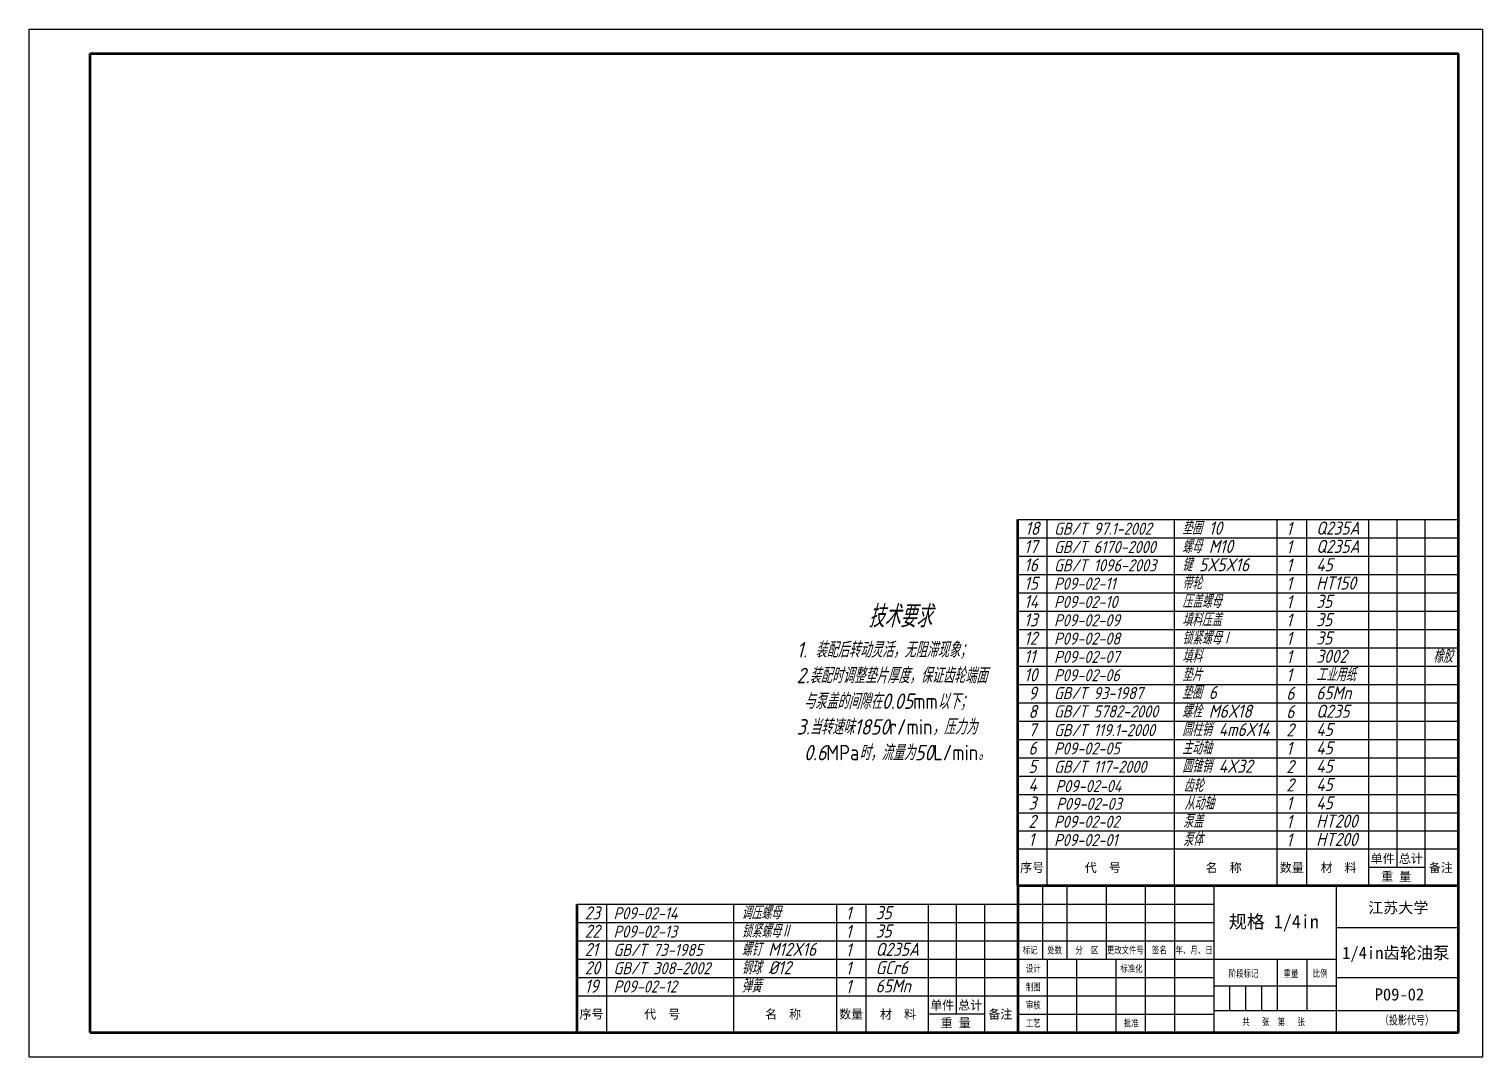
# Model space of a CAD drawing. Header units: millimetres. Extents: x -201 to 1014, y 169 to 592.
# Drawn here: x 420 to 1014, y 172 to 592 of the extents above; entities that cross this region are included whole.
import ezdxf

# ---------------------------------------------------------------- set-up
doc = ezdxf.new("R2010")
doc.units = ezdxf.units.MM
doc.header["$LTSCALE"] = 0.3
doc.layers.add('技术要求', color=7, linetype='Continuous')
doc.layers.add('细实线', color=7, linetype='Continuous')
doc.layers.add('粗实线', color=7, linetype='Continuous', lineweight=50)
doc.styles.get("Standard").update_dxf_attribs({"font": 'gbeitc.shx', "height": 4, "bigfont": 'gbcbig.shx'})
doc.styles.add('宋体', font='', dxfattribs={"height": 3})
doc.styles.get('宋体').set_extended_font_data('SimSun')

msp = doc.modelspace()

# ---------------------------------------------------------------- linework, layer by layer
for p, q in [((419.864, 592.098), (1013.864, 592.098)), ((419.864, 172.098), (419.864, 592.098)), ((1013.864, 172.098), (1013.864, 592.098)), ((1003.864, 256.933), (823.864, 256.933)), ((990.31, 249.45), (967.283, 249.45)), ((833.864, 241.966), (833.864, 212.032)), ((843.864, 241.966), (843.864, 212.032)), ((859.864, 241.966), (859.864, 212.032)), ((875.864, 241.966), (875.864, 182.098)), ((887.864, 241.966), (887.864, 182.098)), ((903.864, 241.966), (903.864, 182.098)), ((953.864, 241.966), (953.864, 182.098)), ((823.864, 234.483), (903.864, 234.483)), ((823.864, 226.999), (903.864, 226.999)), ((953.864, 224.966), (1003.864, 224.966)), ((823.864, 219.515), (903.864, 219.515)), ((823.864, 212.032), (953.864, 212.032)), ((835.864, 212.032), (835.864, 182.098)), ((847.864, 212.032), (847.864, 182.098)), ((863.864, 212.032), (863.864, 182.098)), ((929.864, 212.032), (929.864, 191.098)), ((941.864, 212.032), (941.864, 191.098)), ((823.864, 204.548), (903.864, 204.548)), ((953.864, 204.548), (1003.864, 204.548)), ((823.864, 197.065), (903.864, 197.065)), ((903.864, 201.096), (953.864, 201.096)), ((910.364, 201.096), (910.364, 191.098)), ((916.864, 201.096), (916.864, 191.098)), ((923.364, 201.096), (923.364, 191.098)), ((903.864, 191.098), (1003.864, 191.098)), ((953.864, 191.098), (964.616, 191.098)), ((953.864, 191.098), (964.616, 191.098)), ((810.31, 189.581), (787.283, 189.581)), ((823.864, 189.581), (903.864, 189.581)), ((419.864, 172.098), (1013.864, 172.098))]:
    msp.add_line(p, q)
at = {"lineweight": 50}
for p, q in [((444.864, 582.098), (1003.864, 582.098)), ((444.864, 182.098), (444.864, 582.098)), ((1003.864, 182.098), (1003.864, 582.098)), ((1003.864, 241.966), (823.864, 241.966)), ((823.864, 241.966), (823.864, 182.098)), ((444.864, 182.098), (1003.864, 182.098))]:
    msp.add_line(p, q, dxfattribs=at)
at = {"layer": '技术要求'}
for p, q in [((823.864, 391.637), (1003.864, 391.637)), ((823.864, 384.154), (1003.864, 384.154)), ((823.864, 376.67), (1003.864, 376.67)), ((823.864, 369.187), (1003.864, 369.187)), ((823.864, 361.703), (1003.864, 361.703)), ((823.864, 354.219), (1003.864, 354.219)), ((823.864, 346.736), (1003.864, 346.736)), ((823.864, 339.252), (1003.864, 339.252)), ((823.864, 331.769), (1003.864, 331.769)), ((823.864, 324.285), (1003.864, 324.285)), ((823.864, 316.802), (1003.864, 316.802)), ((823.864, 309.318), (1003.864, 309.318)), ((823.864, 301.835), (1003.864, 301.835)), ((823.864, 294.351), (1003.864, 294.351)), ((823.864, 286.867), (1003.864, 286.867)), ((823.864, 279.384), (1003.864, 279.384)), ((823.864, 271.9), (1003.864, 271.9)), ((823.864, 264.417), (1003.864, 264.417)), ((643.864, 234.483), (823.864, 234.483)), ((643.864, 226.999), (823.864, 226.999)), ((643.864, 219.515), (823.864, 219.515)), ((643.864, 212.032), (823.864, 212.032)), ((643.864, 204.548), (823.864, 204.548)), ((643.864, 197.065), (823.864, 197.065))]:
    msp.add_line(p, q, dxfattribs=at)
at = {"layer": '粗实线'}
for p, q in [((823.864, 241.966), (823.864, 391.637)), ((643.864, 182.098), (643.864, 234.483))]:
    msp.add_line(p, q, dxfattribs=at)
at = {"layer": '细实线'}
for p, q in [((835.864, 241.966), (835.864, 391.637)), ((887.864, 241.966), (887.864, 391.637)), ((929.864, 241.966), (929.864, 391.637)), ((941.864, 241.966), (941.864, 391.637)), ((967.283, 241.966), (967.283, 391.637)), ((978.796, 249.45), (978.796, 391.637)), ((990.31, 241.966), (990.31, 391.637)), ((655.864, 182.098), (655.864, 234.483)), ((707.864, 182.098), (707.864, 234.483)), ((749.864, 182.098), (749.864, 234.483)), ((761.864, 182.098), (761.864, 234.483)), ((787.283, 182.098), (787.283, 234.483)), ((798.796, 189.581), (798.796, 234.483)), ((810.31, 182.098), (810.31, 234.483))]:
    msp.add_line(p, q, dxfattribs=at)

# ---------------------------------------------------------------- texts
at = {"style": '宋体'}
for s, height, p in [('总计', 3.6, (979.503, 251.304)), ('序号', 3.6, (824.765, 247.65)), ('代  号', 3.6, (851.181, 247.592)), ('名  称', 3.6, (900.568, 247.592)), ('数量', 3.6, (930.851, 247.65)), ('材  料', 3.6, (947.525, 247.592)), ('单件', 3.6, (968.018, 251.304)), ('备注', 3.6, (991.767, 247.592)), ('重 量', 3.6, (972.318, 244.034)), ('江苏大学', 4.5, (967.01, 230.842)), ('规格 1/4in', 5.4, (910.044, 224.678)), ('1/4in齿轮油泵', 4.95, (956.37, 212.143)), ('P09-02', 4.95, (969.645, 195.167)), ('序号', 3.6, (644.765, 187.782)), ('代  号', 3.6, (671.181, 187.723)), ('名  称', 3.6, (720.568, 187.723)), ('数量', 3.6, (750.851, 187.782)), ('材  料', 3.6, (767.525, 187.723)), ('单件', 3.6, (788.018, 191.435)), ('总计', 3.6, (799.503, 191.435)), ('备注', 3.6, (811.767, 187.723)), ('重 量', 3.6, (792.318, 184.165))]:
    msp.add_text(s, height=height, dxfattribs=at).set_placement(p)
at = {"style": '宋体', "width": 0.75}
for s, height, p in [('标记', 2.88, (825.858, 214.321)), ('处数', 2.88, (835.858, 214.321)), ('分  区', 2.88, (847.343, 214.321)), ('更改文件号', 2.88, (860.202, 214.321)), ('签名', 2.88, (878.606, 214.321)), ('年、月、日', 2.88, (888.308, 214.321)), ('设计', 2.88, (827.113, 206.772)), ('标准化', 2.88, (865.754, 206.772)), ('阶段标记', 2.88, (910.031, 204.772)), ('重量', 2.88, (932.375, 204.772)), ('比例', 2.88, (944.375, 204.772)), ('制图', 2.88, (827.113, 199.223)), ('审核', 2.88, (827.113, 191.893)), ('工艺', 2.88, (827.113, 184.454)), ('批准', 2.88, (867.113, 184.454)), ('共   张  第   张', 2.88, (915.512, 185.014)), ('（投影代号）', 3.5, (971.787, 185.377))]:
    msp.add_text(s, height=height, dxfattribs=at).set_placement(p)
at = {"layer": '技术要求'}
for s, height, p in [('18', 5.3454, (826.853, 385.426)), ('GB/T 97.1-2002', 4.93421, (838.653, 385.482)), ('垫圈 10', 5.3454, (890.98, 385.514)), ('1', 5.345, (933.531, 385.35)), ('Q235A', 5.3454, (945.743, 385.514)), ('17', 5.3454, (826.421, 377.942)), ('GB/T 6170-2000', 4.93421, (838.653, 377.998)), ('螺母 M10', 5.3454, (890.98, 378.03)), ('1', 5.345, (933.531, 377.867)), ('Q235A', 5.3454, (945.743, 378.03)), ('16', 5.3454, (826.421, 370.458)), ('GB/T 1096-2003', 4.93421, (838.653, 370.515)), ('键 5X5X16', 5.3454, (890.98, 370.547)), ('1', 5.345, (933.531, 370.383)), ('45', 5.3454, (945.743, 370.547)), ('15', 5.3454, (826.421, 362.975)), ('带轮', 5.3454, (890.98, 363.063)), ('HT150', 5.3454, (945.743, 363.063)), ('P09-02-11', 4.9342, (838.653, 363.031)), ('1', 5.345, (933.531, 362.9)), ('14', 5.3454, (826.421, 355.491)), ('P09-02-10', 4.9342, (838.653, 355.548)), ('压盖螺母', 5.3454, (890.98, 355.58)), ('1', 5.345, (933.531, 355.416)), ('35', 5.3454, (945.743, 355.58)), ('13', 5.3454, (826.421, 348.008)), ('P09-02-09', 4.9342, (838.653, 348.064)), ('填料压盖', 5.3454, (890.98, 348.096)), ('1', 5.345, (933.531, 347.933)), ('35', 5.3454, (945.743, 348.096)), ('12', 5.3454, (826.421, 340.524)), ('P09-02-08', 4.9342, (838.653, 340.581)), ('锁紧螺母Ⅰ', 5.3454, (890.98, 340.612)), ('1', 5.345, (933.531, 340.449)), ('35', 5.3454, (945.743, 340.612)), ('填料', 5.3454, (890.98, 333.129)), ('橡胶', 5.3454, (993.525, 333.129)), ('11', 5.3454, (826.421, 333.041)), ('P09-02-07', 4.9342, (838.653, 333.097)), ('1', 5.345, (933.531, 332.965)), ('3002', 5.3454, (945.743, 333.129)), ('10', 5.3454, (826.421, 325.557)), ('P09-02-06', 4.9342, (838.653, 325.614)), ('垫片', 5.3454, (890.98, 325.645)), ('1', 5.345, (933.531, 325.482)), ('工业用纸', 5.3454, (945.743, 325.645)), ('9', 5.345, (828.187, 318.074)), ('GB/T 93-1987', 4.93421, (838.591, 318.296)), ('垫圈 6', 5.3454, (890.919, 318.328)), ('6', 5.345, (933.531, 317.998)), ('65Mn', 5.3454, (945.743, 318.162)), ('8', 5.345, (828.187, 310.59)), ('GB/T 5782-2000', 4.93421, (838.591, 310.813)), ('螺栓 M6X18', 5.3454, (890.919, 310.714)), ('6', 5.345, (933.531, 310.515)), ('Q235', 5.3454, (945.743, 310.678)), ('圆柱销 4m6X14', 5.3454, (890.98, 303.195)), ('7', 5.345, (828.187, 303.107)), ('GB/T 119.1-2000', 4.93421, (838.653, 303.163)), ('2', 5.345, (933.531, 303.031)), ('45', 5.3454, (945.743, 303.195)), ('6', 5.345, (828.187, 295.623)), ('P09-02-05', 4.9342, (838.653, 295.679)), ('主动轴', 5.3454, (890.98, 295.711)), ('1', 5.345, (933.531, 295.548)), ('45', 5.3454, (945.743, 295.711)), ('5', 5.345, (828.187, 288.139)), ('GB/T 117-2000', 4.93421, (838.653, 288.196)), ('圆锥销 4X32', 5.3454, (890.98, 288.228)), ('2', 5.345, (933.531, 288.064)), ('45', 5.3454, (945.743, 288.228)), ('4', 5.345, (828.187, 280.656)), ('P09-02-04', 4.9342, (839.22, 280.296)), ('齿轮', 5.3454, (891.548, 280.328)), ('2', 5.345, (933.531, 280.581)), ('45', 5.3454, (945.743, 280.744)), ('3', 5.345, (828.187, 273.172)), ('P09-02-03', 4.9342, (839.536, 273.055)), ('从动轴', 5.3454, (891.864, 273.087)), ('1', 5.345, (933.531, 273.097)), ('45', 5.3454, (945.743, 273.26)), ('2', 5.345, (828.187, 265.689)), ('P09-02-02', 4.9342, (838.653, 265.745)), ('泵盖', 5.3454, (891.359, 265.777)), ('1', 5.345, (933.531, 265.613)), ('HT200', 5.3454, (945.743, 265.777)), ('1', 5.345, (828.187, 258.205)), ('P09-02-01', 4.9342, (838.653, 258.262)), ('泵体', 5.3454, (891.359, 258.293)), ('1', 5.345, (933.531, 258.13)), ('HT200', 5.3454, (945.743, 258.293)), ('23', 5.3454, (646.853, 228.271)), ('P09-02-14', 4.9342, (658.653, 228.327)), ('调压螺母', 5.3454, (710.98, 228.359)), ('1', 5.345, (753.531, 228.196)), ('35', 5.3454, (765.743, 228.359)), ('22', 5.3454, (646.853, 220.787)), ('P09-02-13', 4.9342, (658.653, 220.844)), ('锁紧螺母Ⅱ', 5.3454, (710.98, 220.876)), ('1', 5.345, (753.531, 220.712)), ('35', 5.3454, (765.743, 220.876)), ('21', 5.3454, (646.853, 213.304)), ('GB/T 73-1985', 4.93421, (658.653, 213.36)), ('螺钉 M12X16', 5.3454, (710.98, 213.392)), ('1', 5.345, (753.531, 213.229)), ('Q235A', 5.3454, (765.743, 213.392)), ('20', 5.3454, (646.853, 205.82)), ('GB/T 308-2002', 4.93421, (658.653, 205.877)), ('钢球 %%C12', 5.3454, (710.98, 205.909)), ('1', 5.345, (753.531, 205.745)), ('GCr6', 5.3454, (765.743, 205.909)), ('19', 5.3454, (646.853, 198.337)), ('P09-02-12', 4.9342, (658.653, 198.393)), ('弹簧', 5.3454, (710.98, 198.425)), ('1', 5.345, (753.531, 198.261)), ('65Mn', 5.3454, (765.743, 198.425))]:
    msp.add_text(s, height=height, dxfattribs=at).set_placement(p)
at = {"layer": '技术要求', "insert": (733.452, 356.612), "char_height": 5.4, "width": 78.98009, "attachment_point": 1}
msp.add_mtext('{\\H1.6667x;      技术要求}\\P\\pi-3,l3;{\\H1.1667x;1. 装配后转动灵活，无阻滞现象；\\P2.装配时调整垫片厚度，保证齿轮端面与泵盖的间隙在0.05\\Fgbenor|c134;\\H0.99997x;mm\\Fgbeitc,gbcbig|c134;以下；\\P3.当转速味1850\\Fgbenor|c134;r/min\\Fgbeitc,gbcbig|c134;，压力为0.6\\Fgbenor|c134;MPa\\Fgbeitc,gbcbig|c134;时，流量为50\\Fgbenor|c134;L/min\\Fgbeitc,gbcbig|c134;。}', dxfattribs=at)

doc.saveas('drawing.dxf')
